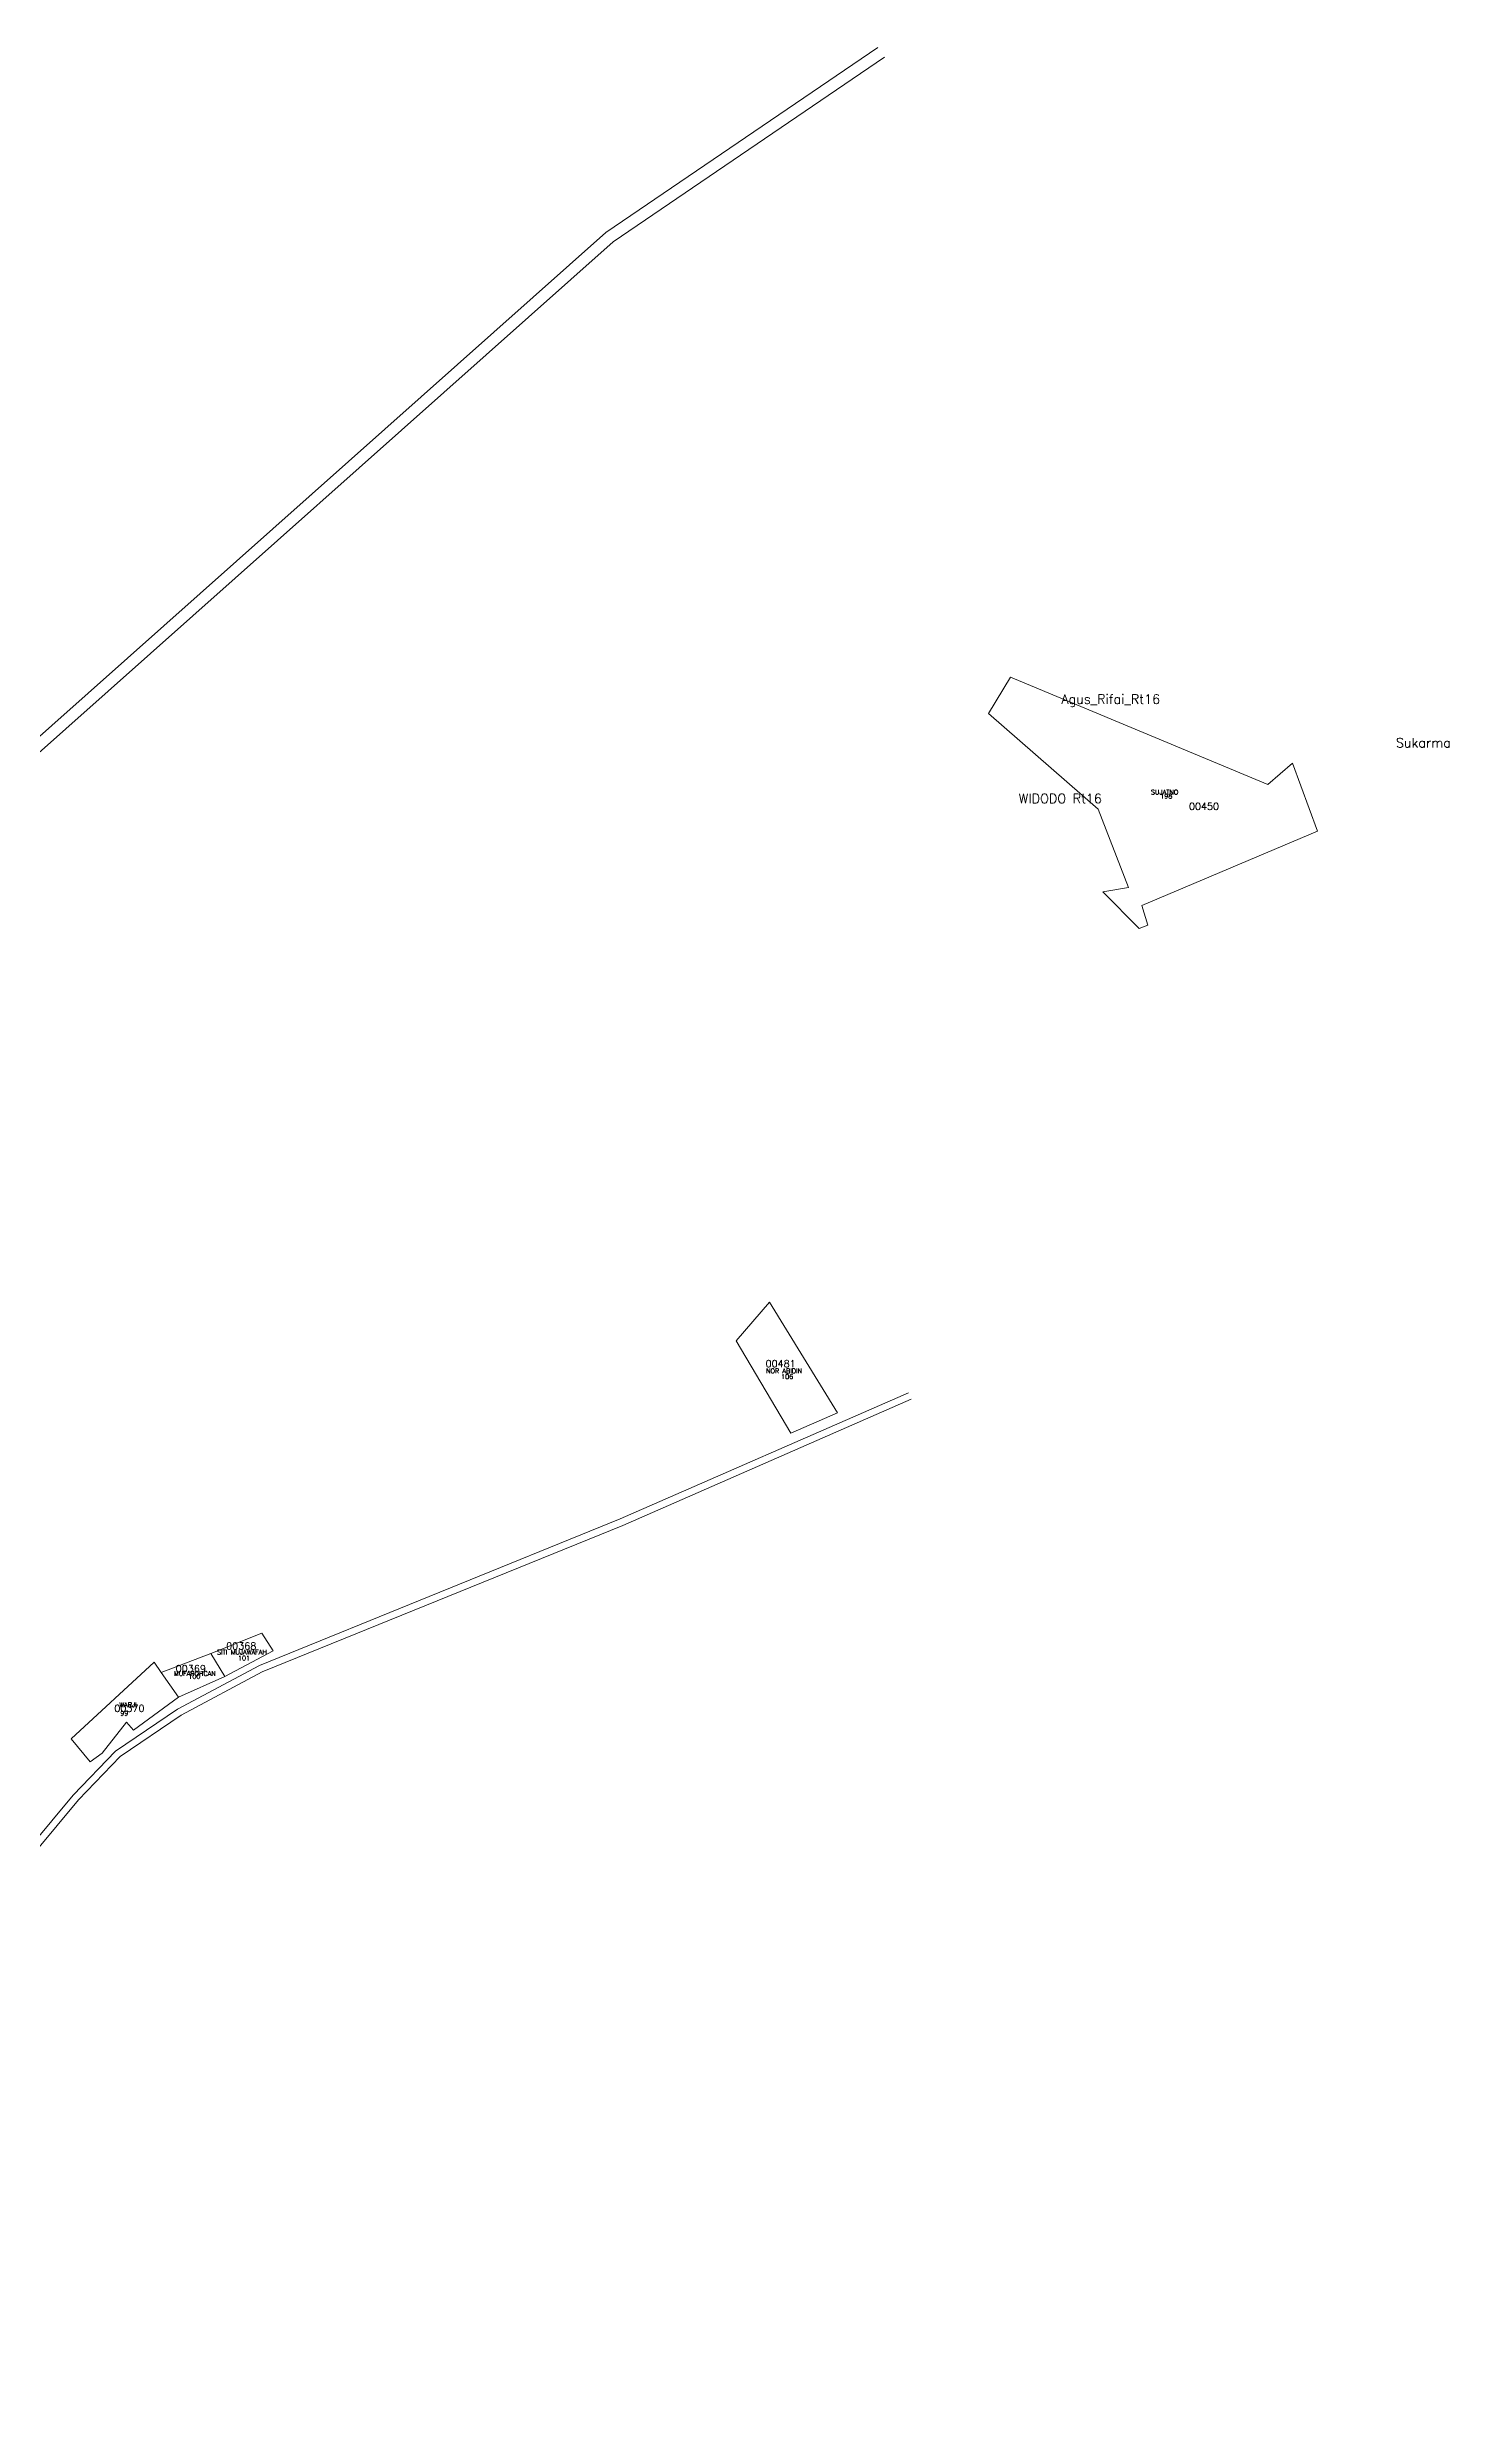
# Model space of a CAD drawing. Header units: inches. Extents: x 127149 to 132166, y 1065498 to 1071385.
# Drawn here: x 130406 to 131002, y 1067179 to 1068190 of the extents above; entities that cross this region are included whole.
import ezdxf
from ezdxf.enums import TextEntityAlignment as Align

# ---------------------------------------------------------------- set-up
doc = ezdxf.new("R2010")
doc.units = ezdxf.units.IN
doc.header["$MEASUREMENT"] = 0
for name, color, linetype in [('020100', 7, 'Continuous'), ('040100', 20, 'Continuous'), ('080201', 7, 'Continuous'), ('tn_lai', 7, 'Continuous')]:
    doc.layers.add(name, color=color, linetype=linetype)
doc.styles.add('romans', font='romans.shx')

msp = doc.modelspace()

# ---------------------------------------------------------------- linework, layer by layer
at = {"layer": '020100', "lineweight": 0}
for points in [[(130807.6, 1067905.7), (130854.4, 1067864.8), (130867.3, 1067831.5), (130856.3, 1067829.6), (130871.9, 1067814), (130875.6, 1067815.3), (130873, 1067823.8), (130948, 1067855.5), (130937.3, 1067884.5), (130926.7, 1067875.3), (130816.9, 1067921.2), (130807.6, 1067905.7)], [(130699.8, 1067638), (130723.2, 1067598.6), (130743.1, 1067607.3), (130714.1, 1067654.6), (130699.8, 1067638)], [(130481.6, 1067494.9), (130502.2, 1067505.8), (130497.4, 1067513.3), (130475.6, 1067504.7), (130481.6, 1067494.9)], [(130454.5, 1067496.5), (130451.4, 1067501), (130416, 1067468.3), (130424.2, 1067458.5), (130429.2, 1067462.2), (130439.6, 1067475.4), (130442.7, 1067472), (130461.8, 1067486), (130454.5, 1067496.5)], [(130461.8, 1067486), (130481.6, 1067494.9), (130475.6, 1067504.7), (130454.5, 1067496.5), (130461.8, 1067486)]]:
    msp.add_lwpolyline(points, dxfattribs=at)
at = {"layer": '040100', "lineweight": 0}
for points in [[(130392.3, 1067886.8), (130644.2, 1068110.8), (130760.3, 1068189.8)], [(130395.7, 1067883.1), (130647.3, 1068106.8), (130763.1, 1068185.7)], [(130416.9, 1067444.2), (130435, 1067463), (130461.4, 1067480.9), (130496.4, 1067499.6), (130650.4, 1067562.1), (130773.4, 1067615.9)], [(130416.9, 1067444.2), (130435, 1067463), (130461.4, 1067480.9), (130496.4, 1067499.6), (130650.4, 1067562.1), (130773.4, 1067615.9)], [(130419.1, 1067442.2), (130437, 1067460.7), (130463, 1067478.3), (130497.6, 1067496.9), (130651.5, 1067559.3), (130774.6, 1067613.1)], [(130419.1, 1067442.2), (130437, 1067460.7), (130463, 1067478.3), (130497.6, 1067496.9), (130651.5, 1067559.3), (130774.6, 1067613.1)], [(130416.9, 1067444.2), (130301.9, 1067306.1), (129883.7, 1066791.6)], [(130416.9, 1067444.2), (130301.9, 1067306.1), (129883.7, 1066791.6)], [(130419.1, 1067442.2), (130304.2, 1067304.2), (129886.6, 1066790.4)], [(130419.1, 1067442.2), (130304.2, 1067304.2), (129886.6, 1066790.4)]]:
    msp.add_lwpolyline(points, dxfattribs=at)

# ---------------------------------------------------------------- texts
at = {"lineweight": 0, "style": 'romans'}
for s, p in [('SUJATNO', (130882.7, 1067871.1)), ('198', (130883.4, 1067869.4)), ('NOR ABIDIN', (130720.3, 1067624.2)), ('106', (130721.6, 1067621.8)), ('SITI MUJAWAFAH', (130488.9, 1067504.3)), ('MUFAROHCAN', (130468.8, 1067495.1)), ('100', (130468.6, 1067493.9)), ('101', (130489.8, 1067501.7)), ('WARJI', (130440.3, 1067481.8)), ('99', (130438.7, 1067478.1))]:
    msp.add_text(s, height=2, dxfattribs=at).set_placement(p, align=Align.CENTER)
at = {"layer": '080201', "lineweight": 0, "style": 'romans'}
for s, p in [('00450', (130899.5, 1067864.6)), ('00481', (130718.8, 1067626.8)), ('00368', (130488.6, 1067506.4)), ('00369', (130467.1, 1067496.7)), ('00370', (130440.9, 1067479.8))]:
    msp.add_text(s, height=3, dxfattribs=at).set_placement(p, align=Align.CENTER)
at = {"layer": 'tn_lai', "lineweight": 0, "style": 'romans'}
for s, p in [('Agus_Rifai_Rt16', (130859.7, 1067909.8)), ('Sukarman Rt14', (131002.4, 1067891.2)), ('WIDODO Rt16', (130838.2, 1067867.4))]:
    msp.add_text(s, height=4, dxfattribs=at).set_placement(p, align=Align.CENTER)

doc.saveas('drawing.dxf')
